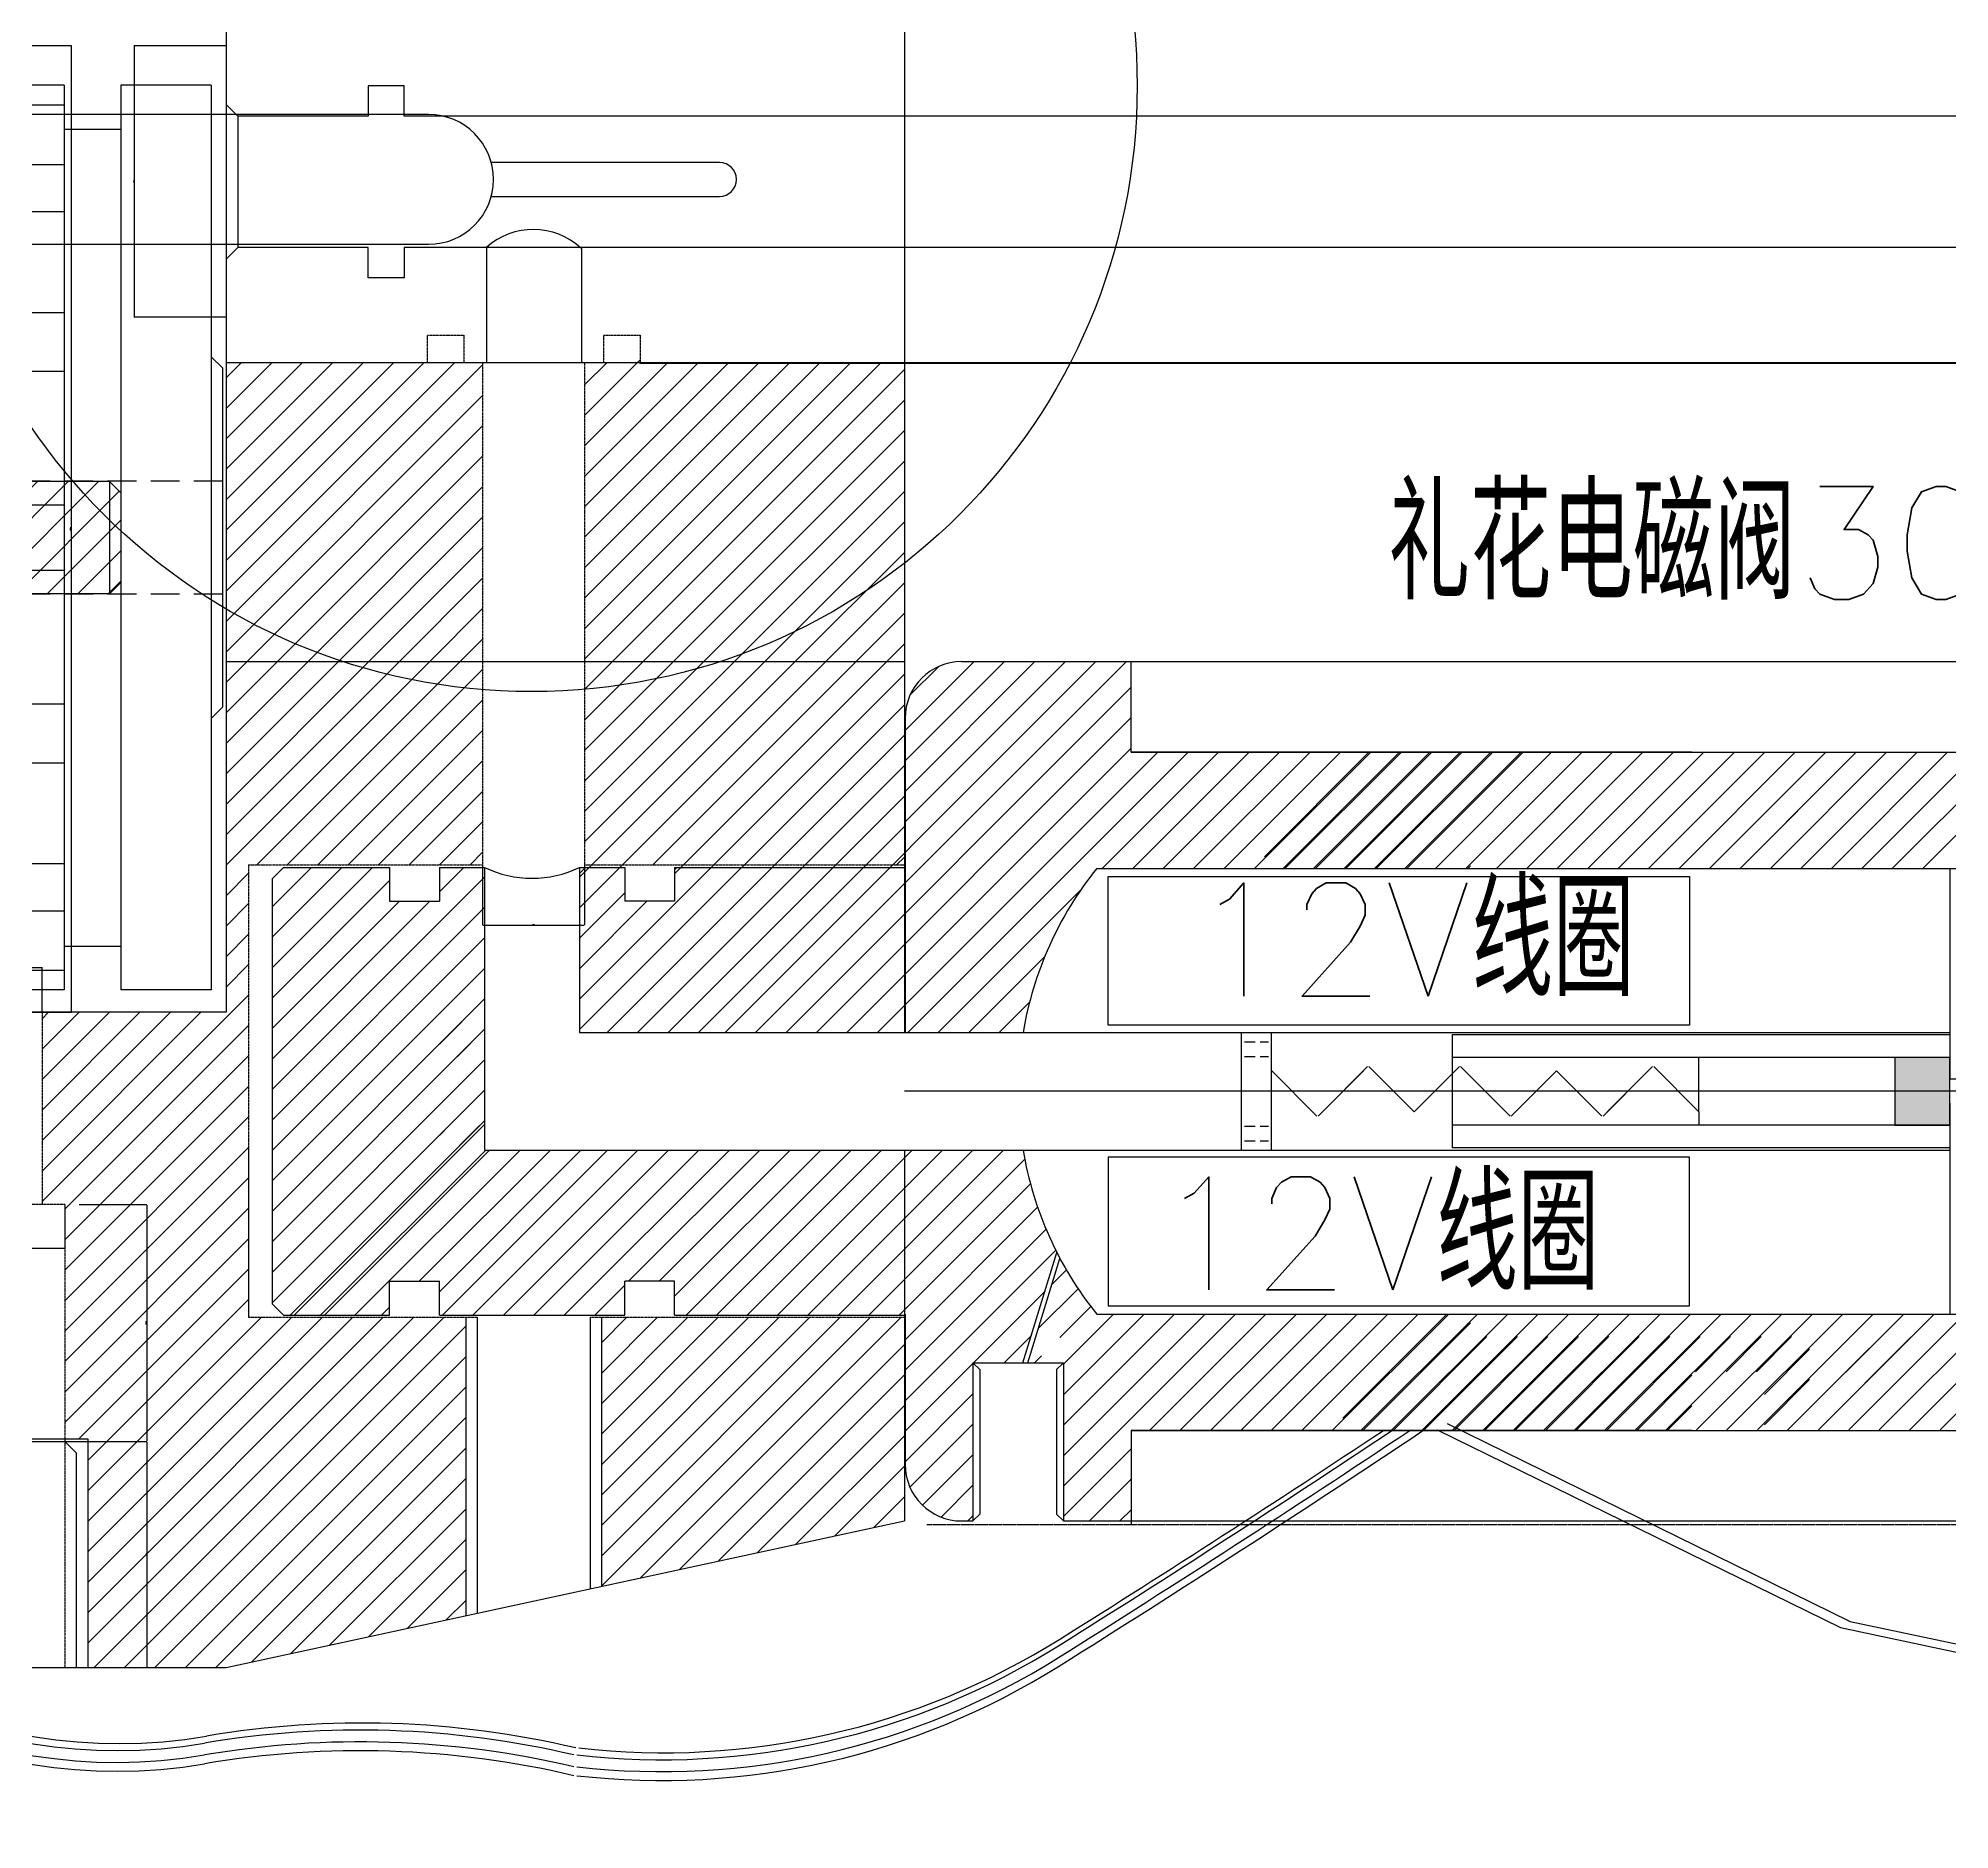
# Model space of a CAD drawing. Header units: millimetres. Extents: x -58888 to 139371, y -43158 to 38068.
# Drawn here: x 70064 to 78518, y 21865 to 29787 of the extents above; entities that cross this region are included whole.
import ezdxf

# ---------------------------------------------------------------- set-up
doc = ezdxf.new("R2010")
doc.units = ezdxf.units.MM
doc.linetypes.add('HIDDEN', pattern=[9.525, 6.35, -3.175])
doc.layers.add('图层2', color=108, linetype='Continuous')
doc.styles.get("Standard").update_dxf_attribs({"font": 'txt', "bigfont": 'gbcbig.shx'})
doc.dimstyles.new('ISO-25', dxfattribs={"dimtxt": 2.5, "dimasz": 2.5, "dimexe": 1.25, "dimexo": 0.625, "dimtad": 1, "dimtxsty": 'Standard', "dimcen": 2.5, "dimadec": 0, "dimazin": 0, "dimtfac": 1, "dimtmove": 0, "dimatfit": 3, "dimfxl": 1, "dimarcsym": 0})

# ---------------------------------------------------------------- blocks, each defined once
blk = doc.blocks.new('*D174')
at = {"layer": 'Defpoints', "color": 0, "linetype": 'ByBlock'}
for p in [(72029.6, 26131.1), (72479.6, 26131.1), (72479.6, 25865.7)]:
    blk.add_point(p, dxfattribs=at)
at = {"layer": '图层2', "color": 0, "linetype": 'ByBlock', "lineweight": -2}
for p, q in [((72029.6, 26130.5), (72029.6, 25864.4)), ((72479.6, 26130.5), (72479.6, 25864.4)), ((72032.1, 25865.7), (72477.1, 25865.7))]:
    blk.add_line(p, q, dxfattribs=at)
at = {"layer": '图层2', "color": 0, "linetype": 'ByBlock'}
for points in [[(72032.1, 25866.1), (72032.1, 25865.2), (72029.6, 25865.7)], [(72477.1, 25866.1), (72477.1, 25865.2), (72479.6, 25865.7)]]:
    blk.add_solid(points, dxfattribs=at)
at = {"layer": '图层2', "color": 0, "linetype": 'ByBlock', "insert": (72254.6, 25867.5), "char_height": 2.5, "attachment_point": 5}
blk.add_mtext('%%C4.5', dxfattribs=at)
blk = doc.blocks.new('*D148')
at = {"layer": 'Defpoints', "color": 0, "linetype": 'ByBlock'}
for p in [(70894.6, 29753.6), (70488.1, 28553.6), (70894.6, 28553.6)]:
    blk.add_point(p, dxfattribs=at)
at = {"layer": '图层2', "color": 0, "linetype": 'ByBlock', "lineweight": -2}
for p, q in [((70894, 29753.6), (70486.9, 29753.6)), ((70488.1, 29751.1), (70488.1, 28556.1)), ((70894, 28553.6), (70486.9, 28553.6))]:
    blk.add_line(p, q, dxfattribs=at)
at = {"layer": '图层2', "color": 0, "linetype": 'ByBlock'}
for points in [[(70487.7, 29751.1), (70488.6, 29751.1), (70488.1, 29753.6)], [(70487.7, 28556.1), (70488.6, 28556.1), (70488.1, 28553.6)]]:
    blk.add_solid(points, dxfattribs=at)
at = {"layer": '图层2', "color": 0, "linetype": 'ByBlock', "insert": (70486.3, 29153.6), "char_height": 2.5, "attachment_point": 5, "rotation": 90}
blk.add_mtext('%%C12', dxfattribs=at)
blk = doc.blocks.new('*D175')
at = {"layer": 'Defpoints', "color": 0, "linetype": 'ByBlock'}
for p in [(70081.6, 25677.9), (69781.6, 25479.7), (70081.6, 25479.7)]:
    blk.add_point(p, dxfattribs=at)
at = {"layer": '图层2', "color": 0, "linetype": 'ByBlock', "lineweight": -2}
for p, q in [((69781.6, 25480.3), (69781.6, 25679.1)), ((69784.1, 25677.9), (70079.1, 25677.9)), ((70081.6, 25480.3), (70081.6, 25679.1))]:
    blk.add_line(p, q, dxfattribs=at)
at = {"layer": '图层2', "color": 0, "linetype": 'ByBlock'}
for points in [[(69784.1, 25678.3), (69784.1, 25677.5), (69781.6, 25677.9)], [(70079.1, 25678.3), (70079.1, 25677.5), (70081.6, 25677.9)]]:
    blk.add_solid(points, dxfattribs=at)
at = {"layer": '图层2', "color": 0, "linetype": 'ByBlock', "insert": (69931.6, 25679.8), "char_height": 2.5, "attachment_point": 5}
blk.add_mtext('%%C3', dxfattribs=at)
blk = doc.blocks.new('*D177')
at = {"layer": 'Defpoints', "color": 0, "linetype": 'ByBlock'}
for p in [(69681.6, 24629.7), (70181.6, 24629.7), (70181.6, 24437.2)]:
    blk.add_point(p, dxfattribs=at)
at = {"layer": '图层2', "color": 0, "linetype": 'ByBlock', "lineweight": -2}
for p, q in [((69681.6, 24629), (69681.6, 24436)), ((70181.6, 24629), (70181.6, 24436)), ((69684.1, 24437.2), (70179.1, 24437.2))]:
    blk.add_line(p, q, dxfattribs=at)
at = {"layer": '图层2', "color": 0, "linetype": 'ByBlock'}
for points in [[(69684.1, 24437.6), (69684.1, 24436.8), (69681.6, 24437.2)], [(70179.1, 24437.6), (70179.1, 24436.8), (70181.6, 24437.2)]]:
    blk.add_solid(points, dxfattribs=at)
at = {"layer": '图层2', "color": 0, "linetype": 'ByBlock', "insert": (69931.6, 24439.1), "char_height": 2.5, "attachment_point": 5}
blk.add_mtext('%%C5', dxfattribs=at)
blk = doc.blocks.new('*D149')
at = {"layer": 'Defpoints', "color": 0, "linetype": 'ByBlock'}
for p in [(70244.1, 24629.7), (70181.6, 23582.5), (70543.8, 23582.5)]:
    blk.add_point(p, dxfattribs=at)
at = {"layer": '图层2', "color": 0, "linetype": 'ByBlock', "lineweight": -2}
for p, q in [((70244.7, 24629.7), (70545, 24629.7)), ((70543.8, 24627.2), (70543.8, 23585)), ((70182.2, 23582.5), (70545, 23582.5))]:
    blk.add_line(p, q, dxfattribs=at)
at = {"layer": '图层2', "color": 0, "linetype": 'ByBlock'}
for points in [[(70543.4, 24627.2), (70544.2, 24627.2), (70543.8, 24629.7)], [(70543.4, 23585), (70544.2, 23585), (70543.8, 23582.5)]]:
    blk.add_solid(points, dxfattribs=at)
at = {"layer": '图层2', "color": 0, "linetype": 'ByBlock', "insert": (70541.7, 24106.1), "char_height": 2.5, "attachment_point": 5, "rotation": 90}
blk.add_mtext('1047,18', dxfattribs=at)
blk = doc.blocks.new('*D178')
at = {"layer": 'Defpoints', "color": 0, "linetype": 'ByBlock'}
for p in [(70181.6, 23582.5), (70283.4, 22582.5), (70543.8, 22582.5)]:
    blk.add_point(p, dxfattribs=at)
at = {"layer": '图层2', "color": 0, "linetype": 'ByBlock', "lineweight": -2}
for p, q in [((70182.2, 23582.5), (70545, 23582.5)), ((70543.8, 23580), (70543.8, 22585)), ((70284, 22582.5), (70545, 22582.5))]:
    blk.add_line(p, q, dxfattribs=at)
at = {"layer": '图层2', "color": 0, "linetype": 'ByBlock'}
for points in [[(70543.4, 23580), (70544.2, 23580), (70543.8, 23582.5)], [(70543.4, 22585), (70544.2, 22585), (70543.8, 22582.5)]]:
    blk.add_solid(points, dxfattribs=at)
at = {"layer": '图层2', "color": 0, "linetype": 'ByBlock', "insert": (70541.9, 23082.5), "char_height": 2.5, "attachment_point": 5, "rotation": 90}
blk.add_mtext('1000', dxfattribs=at)
blk = doc.blocks.new('*D163')
at = {"layer": 'Defpoints', "color": 0, "linetype": 'ByBlock'}
for p in [(69514.6, 29755.1), (69514.6, 25479.7), (70209.4, 25479.7)]:
    blk.add_point(p, dxfattribs=at)
at = {"layer": '图层2', "color": 0, "linetype": 'ByBlock', "lineweight": -2}
for p, q in [((69515.2, 29755.1), (70210.7, 29755.1)), ((70209.4, 29752.6), (70209.4, 25482.2)), ((69515.2, 25479.7), (70210.7, 25479.7))]:
    blk.add_line(p, q, dxfattribs=at)
at = {"layer": '图层2', "color": 0, "linetype": 'ByBlock'}
for points in [[(70209, 29752.6), (70209.8, 29752.6), (70209.4, 29755.1)], [(70209, 25482.2), (70209.8, 25482.2), (70209.4, 25479.7)]]:
    blk.add_solid(points, dxfattribs=at)
at = {"layer": '图层2', "color": 0, "linetype": 'ByBlock', "insert": (70207.3, 27617.4), "char_height": 2.5, "attachment_point": 5, "rotation": 90}
blk.add_mtext('4275,42', dxfattribs=at)
blk = doc.blocks.new('fghjkkk')
at = {"layer": '图层2', "color": 4, "linetype": 'ByBlock'}
blk.add_lwpolyline([(8494.25, -2299.241), (8463.586, -2299.241, -0.414214), (8463.086, -2298.741), (8463.086, -2291.741, -0.414214), (8463.586, -2291.241), (8494.25, -2291.241, -0.414214), (8494.75, -2291.741), (8494.75, -2298.741, -0.414214)], format="xyb", close=True, dxfattribs=at)
for points in [[(8494.75, -2298.111), (8518.362, -2298.111, 1), (8518.362, -2292.371), (8494.75, -2292.371)], [(8521.132, -2295.991), (8531.23, -2295.991, 1), (8531.23, -2294.491), (8521.132, -2294.491)]]:
    blk.add_lwpolyline(points, format="xyb", dxfattribs=at)
at = {"layer": '图层2', "color": 2, "linetype": 'ByBlock'}
for radius in [2.5, 1.5]:
    blk.add_circle((8470.086, -2295.241), radius, dxfattribs=at)
at = {"layer": '图层2', "color": 4, "linetype": 'ByBlock'}
blk.add_circle((8470.086, -2295.241), 1, dxfattribs=at)
blk = doc.blocks.new('hhhhhgg')
at = {"layer": '图层2', "linetype": 'ByBlock'}
h = blk.add_hatch(dxfattribs=at)
h.set_pattern_fill('ANSI31', color=4, scale=0.3)
h.set_pattern_definition([(45, (7156.9674, -1437.8608), (-0.6735192, 0.6735192), [])])
h.paths.add_polyline_path([(8525.809, -2415.692), (8524.559, -2415.692), (8524.559, -2418.172), (8525.809, -2418.172)])
h.paths.add_polyline_path([(8530.559, -2415.692), (8529.308, -2415.692), (8529.308, -2418.172), (8530.559, -2418.172)])
h.paths.add_polyline_path([(8525.809, -2418.172), (8524.559, -2418.172), (8524.559, -2421.172), (8525.809, -2421.172)])
h.paths.add_polyline_path([(8530.559, -2418.172), (8529.308, -2418.172), (8529.308, -2421.172), (8530.559, -2421.172)])
h.paths.add_polyline_path([(8550.803, -2418.172), (8530.559, -2418.172), (8530.559, -2420.652), (8550.803, -2420.652)])
h.paths.add_polyline_path([(8550.803, -2415.692), (8530.559, -2415.692), (8530.559, -2418.172), (8550.803, -2418.172)])
h.paths.add_polyline_path([(8551.303, -2416.192), (8550.803, -2415.692), (8550.803, -2418.172), (8551.303, -2418.172)])
h.paths.add_polyline_path([(8551.303, -2418.172), (8550.803, -2418.172), (8550.803, -2420.652), (8551.303, -2420.152)])
at = {"layer": '图层2', "color": 6, "linetype": 'ByBlock'}
for p, q in [((8550.803, -2415.692), (8524.559, -2415.692)), ((8524.559, -2415.692), (8524.559, -2421.172)), ((8530.559, -2415.692), (8530.559, -2421.172)), ((8550.803, -2415.692), (8551.303, -2416.192)), ((8550.803, -2415.692), (8550.803, -2420.652)), ((8551.303, -2416.192), (8551.303, -2420.152)), ((8550.803, -2420.652), (8551.303, -2420.152)), ((8530.559, -2421.172), (8524.559, -2421.172)), ((8550.803, -2420.652), (8530.559, -2420.652))]:
    blk.add_line(p, q, dxfattribs=at)
at = {"layer": '图层2', "color": 1, "linetype": 'ByBlock'}
for p, q in [((8525.809, -2421.172), (8525.809, -2415.692)), ((8529.308, -2421.172), (8529.308, -2415.692))]:
    blk.add_line(p, q, dxfattribs=at)
blk = doc.blocks.new('hfhtyyjj')
at = {"layer": '图层2', "color": 1, "linetype": 'ByBlock'}
for p, q in [((8588.435, -2383.98), (8584.433, -2383.98)), ((8584.433, -2383.98), (8584.433, -2423.98)), ((8588.435, -2383.98), (8588.435, -2423.98)), ((8594.933, -2383.98), (8590.935, -2383.98)), ((8590.935, -2383.98), (8590.935, -2423.98)), ((8594.933, -2383.98), (8594.933, -2423.98)), ((8584.433, -2384.85), (8588.435, -2384.85)), ((8588.431, -2385.921), (8590.935, -2385.921)), ((8584.433, -2387.484), (8588.435, -2387.484)), ((8584.433, -2389.567), (8588.435, -2389.567)), ((8581.933, -2393.98), (8581.933, -2413.98)), ((8581.933, -2393.98), (8584.433, -2393.98)), ((8584.433, -2394.024), (8588.435, -2394.024)), ((8581.933, -2395.317), (8584.433, -2395.317)), ((8584.433, -2396.626), (8588.435, -2396.626)), ((8594.933, -2395.98), (8595.433, -2396.48)), ((8594.933, -2395.98), (8594.933, -2395.98)), ((8595.433, -2396.48), (8595.433, -2411.48)), ((8581.933, -2397.183), (8584.433, -2397.183)), ((8581.933, -2401.038), (8584.433, -2401.038)), ((8581.933, -2402.534), (8584.433, -2402.537)), ((8584.433, -2402.536), (8588.435, -2402.536)), ((8581.933, -2405.427), (8584.433, -2405.424)), ((8584.433, -2405.424), (8588.435, -2405.424)), ((8581.933, -2406.923), (8584.433, -2406.923)), ((8581.933, -2409.618), (8584.433, -2409.618)), ((8581.933, -2410.778), (8584.433, -2410.778)), ((8584.433, -2411.335), (8588.435, -2411.335)), ((8594.933, -2411.98), (8595.433, -2411.48)), ((8594.933, -2411.98), (8594.933, -2411.98)), ((8581.933, -2412.643), (8584.433, -2412.643)), ((8581.933, -2413.98), (8584.433, -2413.98)), ((8584.433, -2413.936), (8588.435, -2413.936)), ((8584.433, -2418.393), (8588.435, -2418.393)), ((8584.433, -2420.477), (8588.435, -2420.477)), ((8588.431, -2422.04), (8590.935, -2422.04)), ((8584.433, -2423.111), (8588.435, -2423.111)), ((8588.435, -2423.98), (8584.433, -2423.98)), ((8594.933, -2423.98), (8590.935, -2423.98))]:
    blk.add_line(p, q, dxfattribs=at)
at = {"layer": '图层2', "color": 3, "linetype": 'HIDDEN', "ltscale": 0.2}
for p, q in [((8595.433, -2401.48), (8581.933, -2401.48)), ((8595.433, -2406.48), (8581.933, -2406.48))]:
    blk.add_line(p, q, dxfattribs=at)
blk = doc.blocks.new('fghghjjkk')
at = {"layer": '图层2', "color": 6, "linetype": 'ByBlock'}
for p, q in [((8560.041, -2418.72), (8548.666, -2431.914)), ((8564.292, -2418.553), (8560.421, -2418.547)), ((8567.117, -2423.596), (8564.863, -2426.907)), ((8545.821, -2430.158), (8544.938, -2431.181)), ((8547.965, -2431.97), (8545.821, -2430.158)), ((8544.938, -2431.181), (8547.08, -2432.977)), ((8552.138, -2431.797), (8546.827, -2438.005)), ((8554.557, -2433.89), (8549.275, -2440.067)), ((8556.61, -2435.603), (8553.874, -2438.565))]:
    blk.add_line(p, q, dxfattribs=at)
at = {"layer": '图层2', "color": 62, "linetype": 'ByBlock'}
for p, q in [((8560.061, -2418.698), (8555.235, -2418.4)), ((8578.013, -2426.347), (8566.92, -2419.542)), ((8556.089, -2423.305), (8558.218, -2420.836)), ((8567.034, -2423.718), (8571.633, -2426.538)), ((8571.633, -2426.538), (8576.135, -2427.26)), ((8576.135, -2427.26), (8577.171, -2427.841))]:
    blk.add_line(p, q, dxfattribs=at)
at = {"layer": '图层2', "color": 62, "linetype": 'HIDDEN', "ltscale": 0.1}
for p, q in [((8565.662, -2419.044), (8560.227, -2418.709)), ((8566.886, -2419.521), (8566.584, -2419.336)), ((8558.218, -2420.836), (8562.962, -2424.381))]:
    blk.add_line(p, q, dxfattribs=at)
at = {"layer": '图层2', "color": 6, "linetype": 'HIDDEN', "ltscale": 0.1}
for p, q in [((8557.518, -2421.647), (8565.196, -2426.418)), ((8546.199, -2430.484), (8545.317, -2431.508)), ((8546.957, -2431.137), (8546.074, -2432.161))]:
    blk.add_line(p, q, dxfattribs=at)
at = {"layer": '图层2', "color": 2, "linetype": 'ByBlock'}
for centre, radius in [((8555.379, -2419.787), 0.5), ((8564.614, -2421.686), 1.077)]:
    blk.add_circle(centre, radius, dxfattribs=at)
at = {"layer": '图层2', "color": 62, "linetype": 'ByBlock'}
blk.add_circle((8564.614, -2421.686), 1.077, dxfattribs=at)
at = {"layer": '图层2', "color": 1, "linetype": 'ByBlock'}
for radius in [3.05, 2.05]:
    blk.add_circle((8558.64, -2426.71), radius, dxfattribs=at)
at = {"layer": '图层2', "color": 62, "linetype": 'ByBlock'}
for centre, radius, start, end in [((8555.379, -2419.787), 1.394, 95.93714, 221.0475), ((8540.429, -2431.996), 17.91, 29.03047, 39.0965), ((8577.557, -2427.074), 0.859, 243.29403, 57.86281)]:
    blk.add_arc(centre, radius, start, end, dxfattribs=at)
at = {"layer": '图层2', "color": 6, "linetype": 'ByBlock'}
for centre, radius, start, end in [((8560.42, -2419.047), 0.5, 89.91043, 139.23352), ((8564.614, -2421.686), 3.149, 322.65855, 95.85389), ((8558.64, -2426.71), 6.227, 269.70362, 358.18974), ((8553.274, -2432.924), 1.6, 318.7621, 134.93353), ((8548.287, -2431.588), 0.5, 229.79699, 319.23352), ((8546.758, -2433.36), 0.5, 323.94766, 50.01121), ((8558.481, -2434.924), 1.991, 86.37023, 199.94645), ((8550.524, -2436.102), 4.158, 143.94766, 207.2472), ((8550.524, -2436.102), 4.158, 252.51304, 323.6742)]:
    blk.add_arc(centre, radius, start, end, dxfattribs=at)
at = {"layer": '图层2', "color": 62, "linetype": 'HIDDEN', "ltscale": 0.1}
for centre, radius, start, end in [((8565.539, -2421.041), 2, 58.47416, 86.46584), ((8564.614, -2421.686), 3.161, 238.49102, 319.99206)]:
    blk.add_arc(centre, radius, start, end, dxfattribs=at)

msp = doc.modelspace()

# ---------------------------------------------------------------- hatches: boundary and pattern name
h = msp.add_hatch(color=6)
h.set_gradient(color1=(0, 0, 255), one_color=1, tint=1)
h.paths.add_polyline_path([(78518.206, 25130.491), (78518.206, 25280.14), (78275.333, 25280.14), (78275.333, 25130.491)])
h.paths.add_polyline_path([(78518.206, 24980.841), (78518.206, 25130.491), (78275.333, 25130.491), (78275.333, 24980.841)])
at = {"layer": '图层2', "linetype": 'ByBlock'}
h = msp.add_hatch(dxfattribs=at)
h.set_pattern_fill('ANSI31', color=4, scale=100, angle=65)
h.set_pattern_definition([(110, (-788066.6, 274993.84), (-298.35241, -108.5914), [])])
h.paths.add_polyline_path([(65836.96, 20165.586, -0.24281343), (66394.82, 20483.373), (69706.895, 20620.57, -0.60925201), (70322.698, 19539.556), (68887.181, 17332.071, -0.32277891), (68123.999, 17036.263), (65033.983, 17840.674, -0.37647945), (64760.611, 18510.416)], flags=16)
h.paths.add_polyline_path([(70467.917, 17378.257), (72458.881, 20439.888, -0.24281343), (73016.741, 20757.675), (77238.842, 20932.568, -0.60925201), (77854.644, 19851.555), (75155.142, 15700.359, -0.32277891), (74391.96, 15404.551), (70878.398, 16319.222, -0.51196847)], flags=16)
h.paths.add_polyline_path([(76735.877, 15746.546), (79990.827, 20751.887, -0.24281343), (80548.687, 21069.673), (86761.762, 21327.039, -0.29634253), (87963.55, 20449.066, -0.20121363), (87933.875, 19001.917), (87126.639, 17509.034, 0.09238519), (85440.753, 14144.335, -0.34522848), (83286.079, 13089.182), (77146.358, 14687.51, -0.51196847)], flags=16)
h.paths.add_polyline_path([(60363.725, 23775.99), (59706.529, 23696.48, 0.34516223), (59008.46, 22998.808, 0.15156572), (59559.143, 19970.45, -0.11586406), (60331.189, 15629.365, 0.21312107), (60802.686, 12587.167, 0.24871702), (61051.01, 12455.497), (61733.305, 12455.497)])
edge = h.paths.add_edge_path()
edge.add_line((100600.551, 20009.2), (100600.551, 20609.2))
edge.add_line((100600.551, 20609.2), (100799.903, 20609.2))
edge.add_line((100799.903, 20609.2), (100799.903, 21647.271))
edge.add_line((100799.903, 21647.271), (97558, 21647.271))
edge.add_line((97558, 21647.271), (97558, 21151.34))
edge.add_line((97558, 21151.34), (98100.103, 21151.34))
edge.add_arc((98100.103, 20851.34), 300, 45.0173803, 90, ccw=False)
edge.add_line((98312.171, 21063.536), (98461.673, 20914.124))
edge.add_arc((98249.606, 20701.928), 300, 3.4703282, 45.0173803, ccw=False)
edge.add_line((98549.055, 20720.087), (98599.202, 19893.166))
edge.add_arc((98299.752, 19875.006), 300, -36.114949, 3.4703282, ccw=False)
edge.add_line((98542.103, 19698.184), (97583.12, 18383.811))
edge.add_arc((97340.769, 18560.633), 300, 270, 323.885051, ccw=False)
edge.add_line((97340.769, 18260.633), (94965.958, 18260.633))
edge.add_arc((94965.958, 18560.633), 300, 209.6387518, 270, ccw=False)
edge.add_line((94705.21, 18412.274), (93904.335, 19819.852))
edge.add_arc((94165.083, 19968.211), 300, 183.3685003, 209.6387518, ccw=False)
edge.add_line((93865.601, 19950.584), (93845.849, 20286.173))
edge.add_arc((94145.33, 20303.8), 300, 134.9825485, 183.3685003, ccw=False)
edge.add_line((93933.263, 20515.997), (94481.136, 21063.536))
edge.add_arc((94693.203, 20851.34), 300, 90, 134.9825485, ccw=False)
edge.add_line((94693.203, 21151.34), (95158, 21151.34))
edge.add_line((95158, 21151.34), (95158, 21647.271))
edge.add_line((95158, 21647.271), (63473.898, 21647.271))
edge.add_line((63473.898, 21647.271), (63473.898, 22586.199))
edge.add_line((63473.898, 22586.199), (61514.641, 22586.199))
edge.add_line((61514.641, 22586.199), (61514.641, 24065.435))
edge.add_line((61514.641, 24065.435), (60526.306, 24065.435))
edge.add_line((60526.306, 24065.435), (60363.725, 23775.99))
edge.add_line((60363.725, 23775.99), (61733.305, 12455.497))
edge.add_line((61733.305, 12455.497), (65042.225, 12455.497))
edge.add_line((65042.225, 12455.497), (65058.321, 12586.972))
edge.add_arc((66708.861, 13721.172), 2002.672, 82.8797516, 214.4956419, ccw=False)
edge.add_line((66957.097, 15708.4), (83975.687, 11278.022))
edge.add_line((83975.687, 11278.022), (90632.29, 11278.022))
edge.add_arc((90632.29, 11378.022), 100, 270, 369.2135186)
edge.add_arc((105659.748, 13815.578), 15123.869, 161.012335, 189.2135186, ccw=False)
edge.add_arc((92523.9, 18367.017), 1222.248, 34.2506382, 162.4117108, ccw=False)
edge.add_line((93534.189, 19054.915), (94183.078, 17914.462))
edge.add_arc((94791.49, 18260.633), 700, 209.6387518, 270)
edge.add_line((94791.49, 17560.633), (97493.248, 17560.633))
edge.add_arc((97493.248, 18260.633), 700, 270, 323.885051)
edge.add_line((98058.733, 17848.048), (99425.835, 19721.785))
edge.add_arc((99991.321, 19309.2), 700, 90, 143.885051, ccw=False)
edge.add_line((99991.321, 20009.2), (100600.551, 20009.2))
h.paths.add_polyline_path([(114122.131, 20009.2), (116363.725, 22584.872), (116363.725, 23214.828), (101749.903, 23214.828), (101749.903, 21647.271), (101399.903, 21647.271), (101399.903, 20609.2), (101600.551, 20609.2), (101600.551, 20009.2)])

# ---------------------------------------------------------------- linework, layer by layer
at = {"color": 6}
for p, q in [((74898.091, 26630.491), (74898.091, 27030.491)), ((73898.091, 26780.491), (73898.091, 25390.491)), ((74745.314, 26115.491), (80898.091, 26115.491)), ((78518.206, 26115.491), (78518.206, 25183.765)), ((73898.091, 25390.491), (78518.206, 25390.491)), ((75384.588, 25390.491), (75384.588, 24870.491)), ((75516.499, 25390.491), (75516.499, 24870.491)), ((78518.206, 25380.491), (76318.005, 25380.491)), ((76318.005, 25380.491), (76318.005, 24880.491)), ((75398.682, 25349.016), (75446.377, 25349.016)), ((75398.682, 25285.003), (75446.377, 25285.003)), ((75468.06, 25349.016), (75504.92, 25349.016)), ((75468.06, 25285.003), (75504.92, 25285.003)), ((78518.206, 25280.14), (76318.005, 25280.14)), ((77409.072, 25040.018), (77409.072, 25280.14)), ((78275.333, 25280.14), (78275.333, 24980.841)), ((78518.206, 25280.14), (78275.333, 25280.14)), ((78518.206, 24980.841), (78518.206, 25280.14)), ((78668.206, 25183.765), (78518.206, 25183.765)), ((77409.072, 25040.018), (77409.072, 24980.841)), ((78518.206, 25077.217), (78518.206, 24145.491)), ((75398.682, 24975.979), (75446.377, 24975.979)), ((75468.06, 24975.979), (75504.92, 24975.979)), ((78518.206, 24980.841), (76318.005, 24980.841)), ((78275.333, 24980.841), (78518.206, 24980.841)), ((75398.682, 24911.965), (75446.377, 24911.965)), ((75468.06, 24911.965), (75504.92, 24911.965)), ((78518.206, 24880.491), (76318.005, 24880.491)), ((74898.091, 23630.491), (74898.091, 23214.828))]:
    msp.add_line(p, q, dxfattribs=at)
at = {"color": 1}
for p, q in [((80898.091, 25130.491), (73894.591, 25130.491)), ((76251.772, 23634.155), (78034.322, 22759.134)), ((76294.804, 23661.509), (78077.354, 22786.488)), ((78034.322, 22759.134), (79660.508, 22415.375)), ((78077.354, 22786.488), (79703.54, 22442.729))]:
    msp.add_line(p, q, dxfattribs=at)
at = {"color": 6}
for points in [[(74796.618, 26079.892), (77367.738, 26079.892), (77367.738, 25422.109), (74796.618, 25422.109)], [(74796.618, 24181.09), (77367.738, 24181.09), (77367.738, 24838.872), (74796.618, 24838.872)]]:
    msp.add_lwpolyline(points, close=True, dxfattribs=at)
msp.add_circle((72246.148, 29575.776), 2678.017)
msp.add_arc((72253.525, 28629.797), 311.063, 47.323692, 131.8187144)
at = {"color": 1}
for centre, radius, start, end in [((39870.105, 78073.616), 65369.062, 302.06869275, 303.60658027), ((39870.105, 78021.365), 65369.062, 302.06869275, 303.68923481), ((39870.105, 77982.176), 65369.062, 302.06869275, 303.75110865), ((39878.751, 78104.601), 65369.062, 302.06869275, 303.55748096), ((70411.559, 24535.402), 2319.986, 205.3277704, 279.6151231), ((70420.205, 24566.387), 2319.986, 205.3277704, 279.6151231), ((70411.559, 24443.962), 2319.986, 205.1700774, 279.6151231), ((70411.559, 24483.151), 2319.986, 205.442334, 279.6151231), ((72820.975, 25481.613), 3307.169, 263.4920106, 302.0686927), ((72829.621, 25512.598), 3307.169, 263.4920106, 302.0686927), ((72820.975, 25429.362), 3307.169, 263.4920106, 302.0686927), ((72820.975, 25390.174), 3307.169, 263.4920106, 302.0686927), ((71495.684, 18217.968), 4118.886, 76.721776, 99.6151231), ((71487.038, 18186.983), 4118.886, 76.721776, 99.6151231), ((71487.038, 18134.732), 4118.886, 76.721776, 99.6151231), ((71487.038, 18095.544), 4118.886, 76.721776, 99.6151231)]:
    msp.add_arc(centre, radius, start, end, dxfattribs=at)
at = {"layer": '图层2', "color": 2, "linetype": 'ByBlock'}
for p, q in [((70894.591, 30353.573), (70894.591, 25479.651)), ((73894.591, 30353.573), (73894.591, 25390.491)), ((70894.591, 28353.573), (123826.116, 28353.573)), ((70894.591, 27031.101), (73894.591, 27031.101)), ((74148.091, 27030.491), (74898.091, 27030.491)), ((74898.091, 27030.491), (129898.091, 27030.491)), ((73898.091, 26780.491), (73898.091, 26115.491)), ((74898.091, 26630.491), (129898.091, 26630.491)), ((77378.091, 26630.491), (74898.091, 26630.491)), ((75148.091, 26615.491), (75148.091, 26615.491)), ((77298.091, 26630.491), (77298.091, 26630.491)), ((71098.091, 26070.491), (71148.091, 26120.491)), ((71098.091, 26070.491), (71098.091, 24190.491)), ((71148.091, 26120.491), (71618.091, 26120.491)), ((71618.091, 26120.491), (71618.091, 25970.491)), ((71838.091, 26120.491), (71838.091, 25970.491)), ((71838.091, 26120.491), (72038.091, 26120.491)), ((72038.091, 26120.491), (72038.091, 24870.491)), ((72458.091, 26120.491), (72458.091, 25390.491)), ((72458.091, 26120.491), (72658.091, 26120.491)), ((72658.091, 26120.491), (72658.091, 25970.491)), ((72878.091, 26120.491), (73898.091, 26120.491)), ((72878.091, 26120.491), (72878.091, 25970.491)), ((74745.314, 26115.491), (80898.091, 26115.491)), ((71618.091, 25970.491), (71838.091, 25970.491)), ((72878.091, 25970.491), (72658.091, 25970.491)), ((70894.591, 25479.651), (69514.591, 25479.651)), ((72458.091, 25390.491), (74419.759, 25390.491)), ((72038.091, 24978.491), (72038.091, 24870.491)), ((72038.091, 24870.491), (78518.206, 24870.491)), ((73894.591, 24870.491), (73894.591, 23231.101)), ((71618.091, 24140.491), (71618.091, 24290.491)), ((71618.091, 24290.491), (71838.091, 24290.491)), ((71838.091, 24140.491), (71838.091, 24290.491)), ((72658.091, 24140.491), (72658.091, 24290.491)), ((72878.091, 24290.491), (72658.091, 24290.491)), ((72878.091, 24140.491), (72878.091, 24290.491)), ((71098.091, 24190.491), (71148.091, 24140.491)), ((71148.091, 24140.491), (71618.091, 24140.491)), ((71838.091, 24140.491), (72658.091, 24140.491)), ((72878.091, 24140.491), (73898.091, 24140.491)), ((73898.091, 24145.491), (73898.091, 23480.491)), ((74745.314, 24145.491), (80898.091, 24145.491)), ((76398.091, 24045.491), (76398.091, 24045.491)), ((74198.091, 23930.491), (74198.091, 23230.491)), ((74198.091, 23930.491), (74598.091, 23930.491)), ((74598.091, 23930.491), (74598.091, 23230.491)), ((68725.849, 23592.992), (70283.373, 23592.992)), ((70283.373, 23592.992), (70283.373, 22582.472)), ((74898.091, 23630.491), (129898.091, 23630.491)), ((77378.091, 23630.491), (74898.091, 23630.491)), ((77298.091, 23630.491), (77298.091, 23630.491)), ((77698.091, 23630.491), (77848.091, 23630.491)), ((70894.591, 22582.472), (73894.591, 23231.101)), ((74148.091, 23230.491), (74198.091, 23230.491)), ((74598.091, 23230.491), (74898.091, 23230.491)), ((74898.091, 23230.491), (129898.091, 23230.491)), ((63573.898, 22582.472), (70894.591, 22582.472))]:
    msp.add_line(p, q, dxfattribs=at)
at = {"layer": '图层2', "color": 1, "linetype": 'ByBlock'}
for p, q in [((70896.116, 29491.619), (70946.116, 29441.619)), ((70946.116, 29441.619), (70946.116, 28861.619)), ((70896.116, 28811.619), (70946.116, 28861.619)), ((72046.116, 28861.619), (72046.116, 28353.573)), ((72466.116, 28861.619), (72466.116, 28353.573)), ((72004.591, 24131.101), (72004.591, 22822.464)), ((72504.591, 24131.101), (72504.591, 22930.569))]:
    msp.add_line(p, q, dxfattribs=at)
at = {"layer": '图层2', "color": 1, "linetype": 'HIDDEN', "ltscale": 0.2}
for p, q in [((71786.116, 28353.978), (71786.116, 28473.978)), ((71786.116, 28473.978), (71946.116, 28473.978)), ((71946.116, 28473.978), (71946.116, 28353.978)), ((72566.116, 28353.978), (72566.116, 28473.978)), ((72566.116, 28473.978), (72726.116, 28473.978)), ((72726.116, 28473.978), (72726.116, 28353.573)), ((72029.591, 28353.573), (72029.591, 26131.101)), ((72479.591, 28353.573), (72479.591, 26131.101)), ((72724.591, 28353.573), (73894.591, 28353.573)), ((70994.591, 26131.101), (70994.591, 24131.101)), ((70994.591, 26131.101), (72029.591, 26131.101)), ((72479.591, 26131.101), (73894.591, 26131.101)), ((70081.613, 25479.651), (70081.613, 24629.651)), ((70994.591, 24881.101), (70994.591, 24131.101)), ((70181.613, 24629.651), (69681.613, 24629.651)), ((70181.613, 24629.651), (70181.613, 22582.472)), ((70994.591, 24131.101), (72004.591, 24131.101)), ((72504.591, 24131.101), (73894.591, 24131.101))]:
    msp.add_line(p, q, dxfattribs=at)
at = {"layer": '图层2', "color": 4, "linetype": 'ByBlock'}
for p, q in [((70894.591, 28284.969), (70963.194, 28353.573)), ((70894.591, 28150.266), (71097.898, 28353.573)), ((70894.591, 28015.562), (71232.602, 28353.573)), ((70894.591, 27880.858), (71367.306, 28353.573)), ((70894.591, 27746.154), (71502.01, 28353.573)), ((70894.591, 27611.45), (71636.714, 28353.573)), ((70894.591, 27476.746), (71771.417, 28353.573)), ((70894.591, 27342.043), (71906.121, 28353.573)), ((70894.591, 27207.339), (72029.591, 28342.339)), ((72479.591, 28118.819), (72724.591, 28363.819)), ((72479.591, 28253.523), (72579.641, 28353.573)), ((72479.591, 27984.116), (72849.048, 28353.573)), ((72479.591, 27849.412), (72983.752, 28353.573)), ((72479.591, 27714.708), (73118.456, 28353.573)), ((72479.591, 27580.004), (73253.16, 28353.573)), ((72479.591, 27445.3), (73387.864, 28353.573)), ((72479.591, 27310.596), (73522.567, 28353.573)), ((72479.591, 27175.893), (73657.271, 28353.573)), ((72479.591, 27041.189), (73791.975, 28353.573)), ((72604.207, 27031.101), (73894.591, 28321.485)), ((70894.591, 27072.635), (72029.591, 28207.635)), ((72738.911, 27031.101), (73894.591, 28186.781)), ((70987.761, 27031.101), (72029.591, 28072.931)), ((72873.615, 27031.101), (73894.591, 28052.077)), ((71122.465, 27031.101), (72029.591, 27938.227)), ((73008.318, 27031.101), (73894.591, 27917.373)), ((71257.168, 27031.101), (72029.591, 27803.523)), ((73143.022, 27031.101), (73894.591, 27782.67)), ((71391.872, 27031.101), (72029.591, 27668.819)), ((73277.726, 27031.101), (73894.591, 27647.966)), ((71526.576, 27031.101), (72029.591, 27534.116)), ((73412.43, 27031.101), (73894.591, 27513.262)), ((71661.28, 27031.101), (72029.591, 27399.412)), ((73547.134, 27031.101), (73894.591, 27378.558)), ((71795.984, 27031.101), (72029.591, 27264.708)), ((73681.838, 27031.101), (73894.591, 27243.854)), ((71930.688, 27031.101), (72029.591, 27130.004)), ((73816.541, 27031.101), (73894.591, 27109.15)), ((70894.591, 26937.931), (70987.761, 27031.101)), ((70894.591, 26803.227), (71122.465, 27031.101)), ((70894.591, 26668.523), (71257.168, 27031.101)), ((70894.591, 26533.819), (71391.872, 27031.101)), ((70894.591, 26399.116), (71526.576, 27031.101)), ((70894.591, 26264.412), (71661.28, 27031.101)), ((70894.591, 26129.708), (71795.984, 27031.101)), ((71030.688, 26131.101), (71930.688, 27031.101)), ((71165.392, 26131.101), (72029.591, 26995.3)), ((72458.091, 26076.762), (73412.43, 27031.101)), ((72458.091, 25942.058), (73547.134, 27031.101)), ((72458.091, 25537.946), (73894.591, 26974.446)), ((72479.591, 26906.485), (72604.207, 27031.101)), ((72479.591, 26771.781), (72738.911, 27031.101)), ((72479.591, 26637.077), (72873.615, 27031.101)), ((72479.591, 26502.373), (73008.318, 27031.101)), ((72479.591, 26367.67), (73143.022, 27031.101)), ((72479.591, 26232.966), (73277.726, 27031.101)), ((72781.838, 26131.101), (73681.838, 27031.101)), ((72878.091, 26092.65), (73816.541, 27031.101)), ((73101.776, 25390.491), (74741.776, 27030.491)), ((73236.48, 25390.491), (74876.48, 27030.491)), ((73898.091, 26725.621), (74202.96, 27030.491)), ((73898.091, 26590.918), (74337.664, 27030.491)), ((73898.091, 26456.214), (74472.368, 27030.491)), ((73898.091, 26321.51), (74607.072, 27030.491)), ((73919.516, 26881.75), (74046.832, 27009.066)), ((73371.183, 25390.491), (74898.091, 26917.398)), ((71300.095, 26131.101), (72029.591, 26860.596)), ((72458.091, 25403.242), (73894.591, 26839.743)), ((71434.799, 26131.101), (72029.591, 26725.893)), ((73505.887, 25390.491), (74898.091, 26782.695)), ((72580.043, 25390.491), (73894.591, 26705.039)), ((73640.591, 25390.491), (74898.091, 26647.991)), ((71569.503, 26131.101), (72029.591, 26591.189)), ((72714.747, 25390.491), (73894.591, 26570.335)), ((73775.295, 25390.491), (75015.295, 26630.491)), ((73909.999, 25390.491), (75149.999, 26630.491)), ((74769.703, 26115.491), (75284.703, 26630.491)), ((74904.407, 26115.491), (75419.407, 26630.491)), ((75039.11, 26115.491), (75554.11, 26630.491)), ((75173.814, 26115.491), (75688.814, 26630.491)), ((75308.518, 26115.491), (75823.518, 26630.491)), ((75443.222, 26115.491), (75958.222, 26630.491)), ((75487.089, 26167.266), (75947.61, 26627.787)), ((75570.018, 26115.491), (76082.314, 26627.787)), ((75577.926, 26115.491), (76092.926, 26630.491)), ((75704.721, 26115.491), (76217.017, 26627.787)), ((75712.63, 26115.491), (76227.63, 26630.491)), ((75839.425, 26115.491), (76351.721, 26627.787)), ((75847.333, 26115.491), (76362.333, 26630.491)), ((75974.129, 26115.491), (76486.425, 26627.787)), ((75982.037, 26115.491), (76497.037, 26630.491)), ((76108.833, 26115.491), (76621.129, 26627.787)), ((76116.741, 26115.491), (76631.741, 26630.491)), ((76243.537, 26115.491), (76755.833, 26627.787)), ((76378.241, 26115.491), (76890.537, 26627.787)), ((76512.944, 26115.491), (77025.24, 26627.787)), ((76564.72, 26167.266), (77025.24, 26627.787)), ((76647.648, 26115.491), (77159.944, 26627.787)), ((76647.648, 26115.491), (77159.944, 26627.787)), ((76782.352, 26115.491), (77294.648, 26627.787)), ((76782.352, 26115.491), (77294.648, 26627.787)), ((76917.056, 26115.491), (77429.352, 26627.787)), ((76917.056, 26115.491), (77429.352, 26627.787)), ((77051.76, 26115.491), (77564.056, 26627.787)), ((77051.76, 26115.491), (77564.056, 26627.787)), ((77186.464, 26115.491), (77698.76, 26627.787)), ((77186.464, 26115.491), (77698.76, 26627.787)), ((77321.167, 26115.491), (77833.463, 26627.787)), ((77321.167, 26115.491), (77833.463, 26627.787)), ((77455.871, 26115.491), (77968.167, 26627.787)), ((77455.871, 26115.491), (77968.167, 26627.787)), ((77590.575, 26115.491), (78102.871, 26627.787)), ((77668.167, 26327.787), (77968.167, 26627.787)), ((77725.279, 26115.491), (78237.575, 26627.787)), ((77859.983, 26115.491), (78372.279, 26627.787)), ((77994.687, 26115.491), (78506.983, 26627.787)), ((78129.391, 26115.491), (78641.687, 26627.787)), ((78264.094, 26115.491), (78776.39, 26627.787)), ((78398.798, 26115.491), (78911.094, 26627.787)), ((77590.575, 26115.491), (77999.903, 26524.818)), ((71704.207, 26131.101), (72029.591, 26456.485)), ((72849.451, 25390.491), (73894.591, 26435.631)), ((71838.911, 26131.101), (72029.591, 26321.781)), ((72984.155, 25390.491), (73894.591, 26300.927)), ((71973.615, 26131.101), (72029.591, 26187.077)), ((73859.468, 26131.101), (73894.591, 26166.223)), ((76386.149, 26115.491), (76398.091, 26127.433)), ((70894.591, 25995.004), (70994.591, 26095.004)), ((71098.091, 25946.179), (71272.403, 26120.491)), ((71098.091, 25811.475), (71407.107, 26120.491)), ((71098.091, 25676.771), (71541.81, 26120.491)), ((71098.091, 25137.956), (72038.091, 26077.956)), ((71098.091, 25542.068), (71618.091, 26062.068)), ((71838.091, 26012.66), (71945.922, 26120.491)), ((72458.091, 26093.844), (72484.737, 26120.491)), ((72878.091, 26109.733), (72888.849, 26120.491)), ((76498.091, 26115.491), (77798.091, 26115.491)), ((70894.591, 25860.3), (70994.591, 25960.3)), ((71098.091, 25407.364), (71661.218, 25970.491)), ((71098.091, 25272.66), (71795.922, 25970.491)), ((72458.091, 25807.354), (72658.091, 26007.354)), ((72458.091, 25672.65), (72755.932, 25970.491)), ((74044.703, 25390.491), (74674.268, 26020.056)), ((71098.091, 25003.252), (72038.091, 25943.252)), ((70894.591, 25725.596), (70994.591, 25825.596)), ((71098.091, 24868.548), (72038.091, 25808.548)), ((74179.407, 25390.491), (74515.661, 25726.745)), ((70894.591, 25590.893), (70994.591, 25690.893)), ((71098.091, 24733.844), (72038.091, 25673.844)), ((70081.613, 24643.211), (70994.591, 25556.189)), ((70819.503, 25381.101), (70994.591, 25556.189)), ((71098.091, 24599.141), (72038.091, 25539.141)), ((71838.091, 25339.141), (72038.091, 25539.141)), ((70081.613, 25451.434), (70109.83, 25479.651)), ((70081.613, 25316.73), (70244.534, 25479.651)), ((70081.613, 25182.026), (70379.238, 25479.651)), ((70081.613, 25047.322), (70513.942, 25479.651)), ((70081.613, 24912.618), (70648.645, 25479.651)), ((70081.613, 24777.914), (70783.349, 25479.651)), ((70684.799, 25381.101), (70783.349, 25479.651)), ((74314.11, 25390.491), (74448.378, 25524.759)), ((70181.613, 24608.507), (70994.591, 25421.485)), ((70954.207, 25381.101), (70994.591, 25421.485)), ((71098.091, 24464.437), (72038.091, 25404.437)), ((71916.145, 25282.491), (72038.091, 25404.437)), ((70181.613, 24473.803), (70994.591, 25286.781)), ((71098.091, 24329.733), (72038.091, 25269.733)), ((70181.613, 24339.099), (70994.591, 25152.077)), ((71098.091, 24195.029), (72038.091, 25135.029)), ((70181.613, 24204.395), (70994.591, 25017.373)), ((71178.257, 24140.491), (72038.091, 25000.325)), ((71195.339, 24140.491), (72038.091, 24983.242)), ((71838.091, 24935.029), (71881.553, 24978.491)), ((71838.091, 24800.325), (72016.257, 24978.491)), ((70181.613, 24069.691), (70993.022, 24881.101)), ((71312.96, 24140.491), (72042.96, 24870.491)), ((71330.043, 24140.491), (72060.043, 24870.491)), ((71464.747, 24140.491), (72194.747, 24870.491)), ((71749.451, 24290.491), (72329.451, 24870.491)), ((71838.091, 24244.427), (72464.155, 24870.491)), ((71851.776, 24140.491), (72581.776, 24870.491)), ((71986.48, 24140.491), (72716.48, 24870.491)), ((72121.183, 24140.491), (72851.183, 24870.491)), ((72255.887, 24140.491), (72985.887, 24870.491)), ((72390.591, 24140.491), (73120.591, 24870.491)), ((72675.295, 24290.491), (73255.295, 24870.491)), ((72809.999, 24290.491), (73389.999, 24870.491)), ((72878.091, 24223.879), (73524.703, 24870.491)), ((72929.407, 24140.491), (73659.407, 24870.491)), ((73064.11, 24140.491), (73794.11, 24870.491)), ((73198.814, 24140.491), (73928.814, 24870.491)), ((73333.518, 24140.491), (74063.518, 24870.491)), ((73468.222, 24140.491), (74198.222, 24870.491)), ((73602.926, 24140.491), (74332.926, 24870.491)), ((73737.63, 24140.491), (74427.108, 24829.969)), ((70181.613, 23934.987), (70994.591, 24747.966)), ((73872.333, 24140.491), (74452.5, 24720.657)), ((70181.613, 23800.284), (70994.591, 24613.262)), ((73898.091, 24031.545), (74484.177, 24617.631)), ((73898.091, 23896.841), (74521.485, 24520.235)), ((70181.613, 23665.58), (70994.591, 24478.558)), ((73898.091, 23762.137), (74563.942, 24427.988)), ((70243.729, 23592.992), (70994.591, 24343.854)), ((72525.295, 24140.491), (72658.091, 24273.287)), ((74546.96, 24276.302), (74611.191, 24340.533)), ((70283.373, 23497.932), (70994.591, 24209.15)), ((74201.149, 23930.491), (74516.685, 24246.027)), ((74486.823, 24081.461), (74662.965, 24257.603)), ((70283.373, 23363.228), (71051.245, 24131.101)), ((70283.373, 23228.524), (71185.949, 24131.101)), ((70283.373, 23093.82), (71320.653, 24131.101)), ((70283.373, 22959.116), (71455.357, 24131.101)), ((70283.373, 22824.412), (71590.061, 24131.101)), ((70283.373, 22689.709), (71724.765, 24131.101)), ((70310.84, 22582.472), (71859.468, 24131.101)), ((71582.368, 24140.491), (71618.091, 24176.214)), ((71954.591, 24131.101), (71954.591, 22811.654)), ((72554.591, 24018), (72667.691, 24131.101)), ((72554.591, 23883.297), (72802.395, 24131.101)), ((72554.591, 23748.593), (72937.099, 24131.101)), ((72554.591, 23613.889), (73071.803, 24131.101)), ((72554.591, 23479.185), (73206.507, 24131.101)), ((72554.591, 23344.481), (73341.211, 24131.101)), ((72554.591, 23209.777), (73475.914, 24131.101)), ((72554.591, 23075.073), (73610.618, 24131.101)), ((72554.591, 24131.101), (72554.591, 22941.38)), ((72555.88, 22941.658), (73745.322, 24131.101)), ((72727.742, 22978.817), (73880.026, 24131.101)), ((74581.562, 24041.497), (74719.072, 24179.007)), ((74598.091, 23923.322), (74820.26, 24145.491)), ((74598.091, 23788.618), (74954.964, 24145.491)), ((74598.091, 23653.914), (75089.668, 24145.491)), ((74598.091, 23519.21), (75224.372, 24145.491)), ((74598.091, 23384.506), (75359.076, 24145.491)), ((74978.78, 23630.491), (75493.78, 24145.491)), ((75113.483, 23630.491), (75628.483, 24145.491)), ((75248.187, 23630.491), (75763.187, 24145.491)), ((75382.891, 23630.491), (75897.891, 24145.491)), ((75517.595, 23630.491), (76032.595, 24145.491)), ((75652.299, 23630.491), (76167.299, 24145.491)), ((75787.003, 23630.491), (76302.003, 24145.491)), ((75833.574, 23684.97), (76294.094, 24145.491)), ((75916.502, 23633.195), (76428.798, 24145.491)), ((75921.706, 23630.491), (76398.091, 24106.875)), ((76051.206, 23633.195), (76563.502, 24145.491)), ((76185.91, 23633.195), (76698.206, 24145.491)), ((76320.614, 23633.195), (76832.91, 24145.491)), ((76455.318, 23633.195), (76967.614, 24145.491)), ((76590.021, 23633.195), (77102.317, 24145.491)), ((76724.725, 23633.195), (77237.021, 24145.491)), ((76859.429, 23633.195), (77371.725, 24145.491)), ((76994.133, 23633.195), (77506.429, 24145.491)), ((77128.837, 23633.195), (77641.133, 24145.491)), ((77263.541, 23633.195), (77775.837, 24145.491)), ((77398.244, 23633.195), (77910.54, 24145.491)), ((77532.948, 23633.195), (78045.244, 24145.491)), ((77667.652, 23633.195), (78179.948, 24145.491)), ((77799.652, 23630.491), (78314.652, 24145.491)), ((77802.356, 23633.195), (78314.652, 24145.491)), ((77937.06, 23633.195), (78449.356, 24145.491)), ((78014.652, 23845.491), (78314.652, 24145.491)), ((78071.764, 23633.195), (78584.06, 24145.491)), ((78206.468, 23633.195), (78718.764, 24145.491)), ((78338.467, 23630.491), (78853.467, 24145.491)), ((78341.171, 23633.195), (78853.467, 24145.491)), ((78475.875, 23633.195), (78988.171, 24145.491)), ((70445.543, 22582.472), (71954.591, 24091.52)), ((72899.604, 23015.975), (73894.591, 24010.962)), ((74335.853, 23930.491), (74456.547, 24051.186)), ((76056.41, 23630.491), (76471.41, 24045.491)), ((76191.114, 23630.491), (76606.114, 24045.491)), ((76325.818, 23630.491), (76740.818, 24045.491)), ((76460.522, 23630.491), (76875.522, 24045.491)), ((76595.226, 23630.491), (77010.226, 24045.491)), ((76729.929, 23630.491), (77144.929, 24045.491)), ((76864.633, 23630.491), (77279.633, 24045.491)), ((76999.337, 23630.491), (77414.337, 24045.491)), ((77394.041, 23890.491), (77549.041, 24045.491)), ((77528.745, 23890.491), (77683.745, 24045.491)), ((77663.449, 23890.491), (77818.449, 24045.491)), ((77937.06, 23633.195), (78346.387, 24042.522)), ((70580.247, 22582.472), (71954.591, 23956.816)), ((73898.091, 23627.433), (74198.091, 23927.433)), ((74198.091, 23930.491), (74228.091, 23900.491)), ((74470.556, 23930.491), (74501.123, 23961.058)), ((74568.091, 23900.491), (74598.091, 23930.491)), ((77698.091, 23790.429), (77898.091, 23990.429)), ((73071.466, 23053.133), (73894.591, 23876.258)), ((74228.091, 23900.491), (74228.091, 23260.491)), ((74568.091, 23900.491), (74568.091, 23260.491)), ((77134.041, 23630.491), (77378.091, 23874.541)), ((77698.091, 23655.725), (77898.091, 23855.725)), ((70714.951, 22582.472), (71954.591, 23822.112)), ((73898.091, 23492.729), (74198.091, 23792.729)), ((70849.655, 22582.472), (71954.591, 23687.408)), ((73243.328, 23090.291), (73894.591, 23741.554)), ((77268.745, 23630.491), (77378.091, 23739.837)), ((73415.19, 23127.449), (73894.591, 23606.85)), ((73919.449, 23379.383), (74198.091, 23658.025)), ((69681.613, 23582.472), (70181.613, 23582.472)), ((70231.613, 23532.472), (70181.613, 23582.472)), ((70231.613, 23532.472), (70231.613, 22582.472)), ((71009.121, 22607.234), (71954.591, 23552.704)), ((73974.935, 23300.166), (74198.091, 23523.322)), ((74598.091, 23249.802), (74898.091, 23549.802)), ((73587.052, 23164.608), (73894.591, 23472.147)), ((71180.983, 22644.392), (71954.591, 23418)), ((73758.914, 23201.766), (73894.591, 23337.443)), ((74057.108, 23247.635), (74198.091, 23388.618)), ((74713.483, 23230.491), (74898.091, 23415.098)), ((71352.845, 22681.551), (71954.591, 23283.297)), ((74174.668, 23230.491), (74198.091, 23253.914)), ((74198.091, 23230.491), (74228.091, 23260.491)), ((74598.091, 23230.491), (74568.091, 23260.491)), ((74848.187, 23230.491), (74898.091, 23280.395)), ((71524.707, 22718.709), (71954.591, 23148.593)), ((71696.57, 22755.867), (71954.591, 23013.889)), ((71868.432, 22793.025), (71954.591, 22879.185))]:
    msp.add_line(p, q, dxfattribs=at)
at = {"layer": '图层2', "color": 3, "linetype": 'ByBlock'}
for p, q in [((72724.591, 28349.69), (123744.591, 28349.69)), ((74419.295, 23930.491), (74569.469, 24417.044)), ((74440.226, 23930.491), (74582.616, 24391.824))]:
    msp.add_line(p, q, dxfattribs=at)
at = {"layer": '图层2', "color": 62, "linetype": 'ByBlock'}
for p, q in [((75519.195, 25220.964), (75719.195, 25020.964)), ((75924.648, 25220.964), (75724.648, 25020.964)), ((75743.702, 25040.018), (75943.702, 25240.018)), ((76149.154, 25040.018), (75949.154, 25240.018)), ((76149.154, 25040.018), (76349.154, 25240.018)), ((76554.607, 25040.018), (76354.607, 25240.018)), ((76373.661, 25220.964), (76573.661, 25020.964)), ((76779.113, 25220.964), (76579.113, 25020.964)), ((76779.113, 25220.964), (76979.113, 25020.964)), ((77184.565, 25220.964), (76984.565, 25020.964)), ((77003.619, 25040.018), (77203.619, 25240.018)), ((77409.072, 25040.018), (77209.072, 25240.018))]:
    msp.add_line(p, q, dxfattribs=at)
at = {"layer": '图层2', "color": 1, "linetype": 'HIDDEN', "ltscale": 0.5}
msp.add_line((73994.591, 23214.828), (116363.725, 23214.828), dxfattribs=at)
at = {"layer": '图层2', "color": 6, "linetype": 'ByBlock'}
for p, q in [((74198.091, 23230.491), (74198.091, 23230.491)), ((74598.091, 23230.491), (74598.091, 23230.491))]:
    msp.add_line(p, q, dxfattribs=at)
at = {"layer": '图层2', "color": 1, "linetype": 'ByBlock'}
for points in [[(123826.116, 29441.619), (71682.723, 29441.619), (71682.723, 29576.619), (71522.723, 29576.619), (71522.723, 29441.619), (70946.116, 29441.619)], [(123826.116, 28861.619), (71682.723, 28861.619), (71682.723, 28726.619), (71522.723, 28726.619), (71522.723, 28861.619), (70946.116, 28861.619)]]:
    msp.add_lwpolyline(points, dxfattribs=at)
at = {"layer": '图层2', "color": 2, "linetype": 'ByBlock'}
for centre, radius, start, end in [((74148.091, 26780.491), 250, 90, 180), ((75968.824, 25130.491), 1570.733, 141.1638115, 170.4720998), ((75968.824, 25130.491), 1570.733, 189.5279002, 218.8361885), ((74148.091, 23480.491), 250, 180, 270)]:
    msp.add_arc(centre, radius, start, end, dxfattribs=at)
at = {"layer": '图层2', "color": 6, "linetype": 'ByBlock'}
msp.add_arc((72248.091, 26555.813), 483.327, 244.2472793, 295.7527207, dxfattribs=at)

# ---------------------------------------------------------------- block references
at = {"layer": '图层2', "color": 2, "linetype": 'ByBlock', "xscale": 100, "yscale": 100, "zscale": 100}
for name, p in [('fghjkkk', (-780045.929, 258686.652)), ('hfhtyyjj', (-788664.394, 267976.683)), ('hhhhhgg', (-784701.232, 269395.875))]:
    msp.add_blockref(name, p, dxfattribs=at)
at = {"layer": '图层2', "color": 2, "linetype": 'ByBlock', "xscale": 99.9999999999436, "yscale": 100, "zscale": 100, "rotation": 12.7283488365639}
msp.add_blockref('fghghjjkk', (-820241.149, 75714.666), dxfattribs=at)

# ---------------------------------------------------------------- texts
at = {"layer": '图层2', "color": 6}
for s, p in [('礼花电磁阀30*1.5', (76036.384, 27305.006)), ('12V线圈', (75160.733, 25551.621)), ('12V线圈', (75004.887, 24252.062))]:
    msp.add_text(s, height=500, dxfattribs=at).set_placement(p)

# ---------------------------------------------------------------- dimensions: what is measured, and where the dimension line sits
at = {"layer": '图层2', "color": 6, "linetype": 'ByBlock'}
for base, p1, p2, picture, middle in [((70209.421, 25479.651), (69514.591, 29755.073), (69514.591, 25479.651), '*D163', (70207.338, 27617.362)), ((70543.769, 23582.472), (70244.113, 24629.651), (70181.613, 23582.472), '*D149', (70541.685, 24106.061)), ((70543.769, 22582.472), (70181.613, 23582.472), (70283.373, 22582.472), '*D178', (70541.894, 23082.472))]:
    dim = msp.add_linear_dim(base=base, p1=p1, p2=p2, angle=90, dimstyle='ISO-25', dxfattribs=at)
    dim.commit()
    dim.dimension.update_dxf_attribs({"geometry": picture, "text_midpoint": middle})
dim = msp.add_linear_dim(base=(70488.144, 28553.573), p1=(70894.591, 29753.573), p2=(70894.591, 28553.573), angle=90, text='%%C12', dimstyle='ISO-25', dxfattribs=at)
dim.commit()
dim.dimension.update_dxf_attribs({"geometry": '*D148', "text_midpoint": (70486.269, 29153.573)})
for base, p1, p2, text, picture, middle in [((72479.591, 25865.661), (72029.591, 26131.101), (72479.591, 26131.101), '%%C4.5', '*D174', (72254.591, 25867.536)), ((70081.613, 25677.899), (69781.613, 25479.651), (70081.613, 25479.651), '%%C3', '*D175', (69931.613, 25679.774)), ((70181.613, 24437.225), (69681.613, 24629.651), (70181.613, 24629.651), '%%C5', '*D177', (69931.613, 24439.1))]:
    dim = msp.add_linear_dim(base=base, p1=p1, p2=p2, text=text, dimstyle='ISO-25', dxfattribs=at)
    dim.commit()
    dim.dimension.update_dxf_attribs({"geometry": picture, "text_midpoint": middle})

doc.saveas('drawing.dxf')
